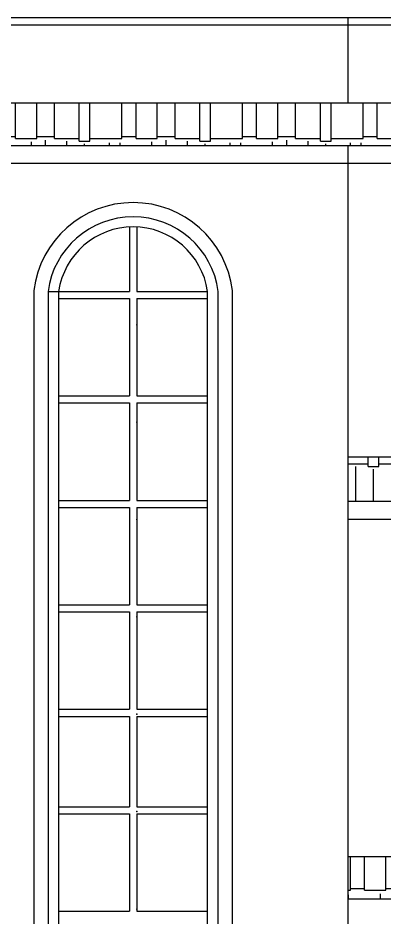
# Model space of a CAD drawing. Header units: inches. Extents: x 1397 to 20304, y -27267 to -746.
# Drawn here: x 2852.6 to 2955.8, y -9124.2 to -8871.2 of the extents above; entities that cross this region are included whole.
import ezdxf

# ---------------------------------------------------------------- set-up
doc = ezdxf.new("R2010")
doc.units = ezdxf.units.IN
doc.header["$LTSCALE"] = 17
doc.header["$MEASUREMENT"] = 0
doc.layers.add('OUTLINE', color=1, linetype='Continuous', lineweight=25)
pattern_1 = [(0, (4233.789, -5792.663), (25.5, 12), [6, -5, 7, -3, 9, -4]), (0, (4239.789, -5792.163), (25.5, 12), [5, -19, 4, -6]), (0, (4251.789, -5793.413), (25.5, 12), [3, -31]), (90, (4233.789, -5792.663), (-8.5, 12), [11.5, -36.5]), (90, (4239.789, -5792.663), (-8.5, 12), [11.25, -36.75]), (90, (4244.789, -5792.663), (-8.5, 12), [10.5, -37.5]), (90, (4251.789, -5793.413), (-8.5, 12), [11.5, -36.5]), (90, (4254.789, -5793.413), (-8.5, 12), [11.5, -36.5]), (90, (4263.789, -5792.663), (-8.5, 12), [11, -37])]

msp = doc.modelspace()

# ---------------------------------------------------------------- hatches: boundary and pattern name
at = {"layer": 'OUTLINE'}
h = msp.add_hatch(dxfattribs=at)
h.set_pattern_fill('AR-RSHKE', color=8)
h.set_pattern_definition([(0, (3914.347, -6517.052), (25.5, 12), [6, -5, 7, -3, 9, -4]), (0, (3920.347, -6516.552), (25.5, 12), [5, -19, 4, -6]), (0, (3932.347, -6517.802), (25.5, 12), [3, -31]), (90, (3914.347, -6517.052), (-8.5, 12), [11.5, -36.5]), (90, (3920.347, -6517.052), (-8.5, 12), [11.25, -36.75]), (90, (3925.347, -6517.052), (-8.5, 12), [10.5, -37.5]), (90, (3932.347, -6517.802), (-8.5, 12), [11.5, -36.5]), (90, (3935.347, -6517.802), (-8.5, 12), [11.5, -36.5]), (90, (3944.347, -6517.052), (-8.5, 12), [11, -37])])
h.paths.add_polyline_path([(3003.55, -8900.09), (3003.55, -8895.16), (2821.55, -8895.16), (2797.55, -8907.16), (2989.55, -8907.16)])
h = msp.add_hatch(dxfattribs=at)
h.set_pattern_fill('AR-RSHKE', color=8)
h.set_pattern_definition(pattern_1)
h.paths.add_polyline_path([(2945.55, -8994.66), (2945.55, -9007.16), (2988.61, -9007.16), (3005.56, -8994.66)])
h.paths.add_polyline_path([(3072.11, -8995.16), (3089.34, -9007.16), (3132.02, -9007.16), (3132.02, -8995.16)])
h = msp.add_hatch(dxfattribs=at)
h.set_pattern_fill('AR-RSHKE', color=8)
h.set_pattern_definition(pattern_1)
h.paths.add_polyline_path([(2945.55, -9107.18), (2945.55, -9119.18), (2984.6, -9119.18), (2989.13, -9119.18), (2990.55, -9119.18), (2990.55, -9114.35), (2990.55, -9107.18)])

# ---------------------------------------------------------------- linework, layer by layer
for p, q in [((3005.55, -8871.16), (2817.55, -8871.16)), ((2945.55, -8871.16), (2945.55, -8895.16)), ((3005.55, -8873.16), (2817.55, -8873.16)), ((3003.55, -8895.16), (2821.55, -8895.16)), ((2989.55, -8907.16), (2797.55, -8907.16)), ((2945.55, -8907.16), (2945.55, -9343.16)), ((3133.04, -8912.16), (2797.55, -8912.16)), ((2857.05, -8947.85), (2857.05, -9317.16)), ((2861.05, -8948.11), (2861.05, -9313.16)), ((2909.05, -9313.16), (2909.05, -8948.11)), ((2913.05, -9317.16), (2913.05, -8947.85)), ((2945.55, -8994.66), (3005.56, -8994.66)), ((2945.55, -9007.16), (2988.61, -9007.16)), ((2945.55, -9012.16), (2985.9, -9012.16)), ((2990.55, -9107.18), (2945.55, -9107.18)), ((2984.6, -9119.18), (2945.55, -9119.18))]:
    msp.add_line(p, q, dxfattribs=at)
at = {"layer": 'OUTLINE', "color": 7}
for p, q in [((2884.05, -8930.11), (2884.05, -8948.11)), ((2886.05, -8930.11), (2886.05, -8948.11)), ((2861.05, -8948.11), (2861.05, -9207.11)), ((2861.05, -8948.11), (2884.05, -8948.11)), ((2886.05, -8948.11), (2906.05, -8948.11)), ((2906.05, -9310.16), (2906.05, -8948.11)), ((2909.05, -9207.11), (2909.05, -8948.11)), ((2864.05, -8950.11), (2884.05, -8950.11)), ((2884.05, -8950.11), (2884.05, -8977.51)), ((2886.05, -8950.11), (2886.05, -8977.51)), ((2886.05, -8950.11), (2906.05, -8950.11)), ((2864.05, -8977.51), (2884.05, -8977.51)), ((2886.05, -8977.51), (2906.05, -8977.51)), ((2864.05, -8979.51), (2884.05, -8979.51)), ((2884.05, -8979.51), (2884.05, -9006.91)), ((2886.05, -8979.51), (2886.05, -9006.91)), ((2886.05, -8979.51), (2906.05, -8979.51)), ((2864.05, -9006.91), (2884.05, -9006.91)), ((2864.05, -9008.91), (2884.05, -9008.91)), ((2884.05, -9008.91), (2884.05, -9036.31)), ((2886.05, -9006.91), (2906.05, -9006.91)), ((2886.05, -9008.91), (2886.05, -9036.31)), ((2886.05, -9008.91), (2906.05, -9008.91)), ((2864.05, -9036.31), (2884.05, -9036.31)), ((2886.05, -9036.31), (2906.05, -9036.31)), ((2864.05, -9038.31), (2884.05, -9038.31)), ((2884.05, -9038.31), (2884.05, -9065.71)), ((2886.05, -9038.31), (2886.05, -9065.71)), ((2886.05, -9038.31), (2906.05, -9038.31)), ((2864.05, -9065.71), (2884.05, -9065.71)), ((2886.05, -9065.71), (2906.05, -9065.71)), ((2864.05, -9067.71), (2884.05, -9067.71)), ((2884.05, -9067.71), (2884.05, -9093.11)), ((2886.05, -9067.71), (2886.05, -9093.11)), ((2886.05, -9067.71), (2906.05, -9067.71)), ((2864.05, -9093.11), (2884.05, -9093.11)), ((2864.05, -9095.11), (2884.05, -9095.11)), ((2884.05, -9095.11), (2884.05, -9122.51)), ((2886.05, -9093.11), (2906.05, -9093.11)), ((2886.05, -9095.11), (2886.05, -9122.51)), ((2886.05, -9095.11), (2906.05, -9095.11)), ((2864.05, -9122.51), (2884.05, -9122.51)), ((2886.05, -9122.51), (2906.05, -9122.51))]:
    msp.add_line(p, q, dxfattribs=at)
at = {"layer": 'OUTLINE', "color": 253, "true_color": 0x9898cc}
msp.add_line((2864.05, -8948.11), (2864.05, -9310.16), dxfattribs=at)
at = {"layer": 'OUTLINE'}
msp.add_arc((2885.05, -8951.32), 28.21, 7.066, 172.934, dxfattribs=at)
at = {"layer": 'OUTLINE', "color": 7}
for centre, radius, start, end in [((2885.05, -8951.32), 24.21, 7.6281, 172.3719), ((2885.05, -8951.16), 21.22, 8.2822, 171.7178)]:
    msp.add_arc(centre, radius, start, end, dxfattribs=at)
for p in [(2886.05, -8957.51), (2886.05, -8984.91), (2886.05, -9012.31), (2886.05, -9039.71), (2886.05, -9067.11), (2886.05, -9094.51), (2886.05, -9121.91)]:
    msp.add_point(p, dxfattribs=at)

doc.saveas('drawing.dxf')
